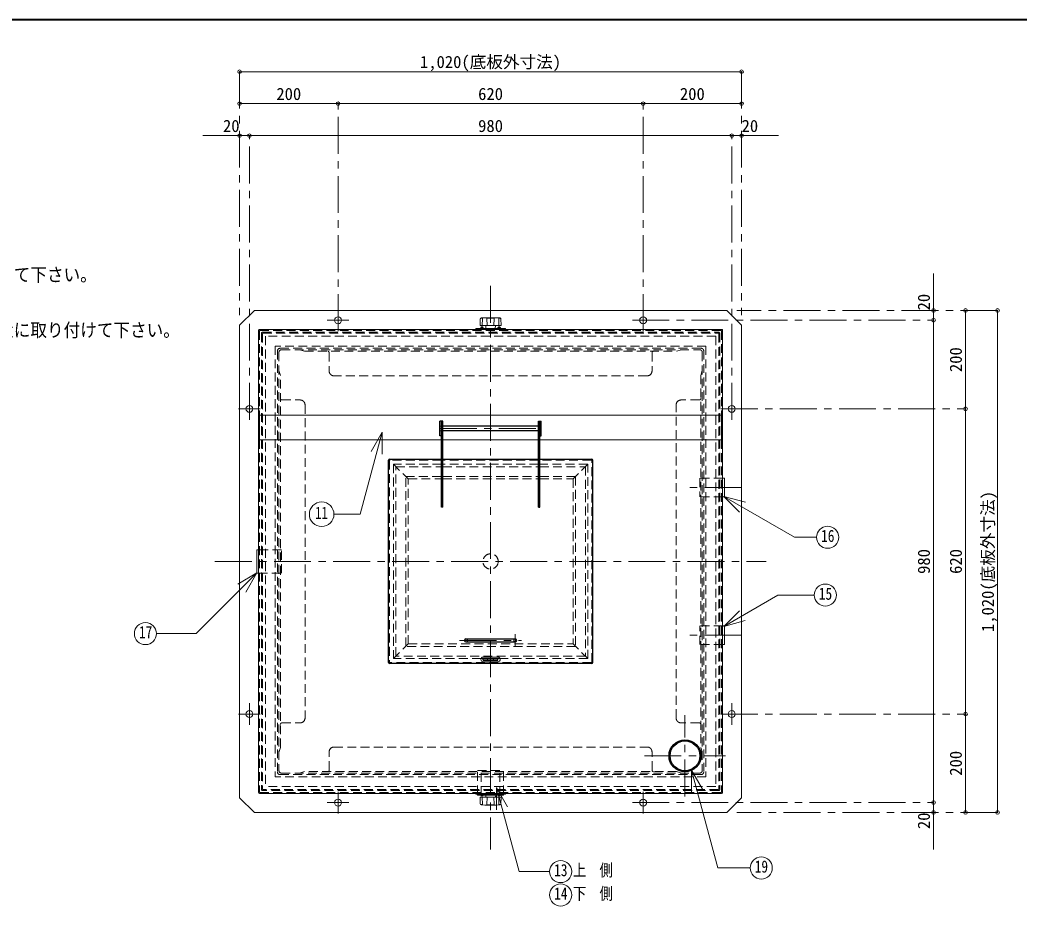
# Model space of a CAD drawing. Units: millimetres at full size, sheet at 1:15; some dimension numbers follow another scale. Extents: x -3044 to 3031, y -2085 to 2130.
# Drawn here: x -963 to 1067, y 330 to 2130 of the extents above; entities that cross this region are included whole.
import ezdxf
from ezdxf.enums import TextEntityAlignment as Align

# ---------------------------------------------------------------- set-up
doc = ezdxf.new("R2010")
doc.units = ezdxf.units.MM
doc.header["$LTSCALE"] = 15
doc.header["$PDMODE"] = 32
doc.header["$PDSIZE"] = 7.5
doc.linetypes.add('CHAIN1', pattern=[8, 5, -1, 1, -1])
doc.linetypes.add('DASHED1', pattern=[1.8, 1.2, -0.6])
doc.layers.add('0-0', color=7, linetype='Continuous', lineweight=18)
doc.styles.add('ＭＳ ゴシック', font='')
doc.styles.get('ＭＳ ゴシック').set_extended_font_data('MS Gothic')

msp = doc.modelspace()

# ---------------------------------------------------------------- linework, layer by layer
at = {"layer": '0-0', "color": 1, "lineweight": 40}
msp.add_line((3031, 2130.04), (-3044, 2130.04), dxfattribs=at)
at = {"layer": '0-0', "color": 4, "linetype": 'CHAIN1', "lineweight": 9}
for p, q in [((-516.5, 2025.04), (-516.5, 1530.04)), ((503.5, 2025.04), (503.5, 1530.04)), ((-316.5, 1498.04), (-316.5, 1960.04)), ((303.5, 1498.04), (303.5, 1960.04)), ((-496.5, 1318.04), (-496.5, 1895.04)), ((483.5, 1318.04), (483.5, 1895.04)), ((-6.5, 1590.04), (-6.5, 445.04)), ((1023.5, 1540.04), (493.5, 1540.04)), ((-338.5, 1520.04), (-294.5, 1520.04)), ((281.5, 1520.04), (893.5, 1520.04)), ((-518.5, 1340.04), (-474.5, 1340.04)), ((461.5, 1340.04), (958.5, 1340.04)), ((-109.5, 1300.04), (96.5, 1300.04)), ((503.5, 1180.04), (383.5, 1180.04)), ((-566.5, 1030.04), (553.5, 1030.04)), ((43.5, 856.54), (43.5, 882.54)), ((503.5, 880.04), (383.5, 880.04)), ((-69.5, 869.54), (56.5, 869.54)), ((-496.5, 698.04), (-496.5, 742.04)), ((483.5, 698.04), (483.5, 742.04)), ((-518.5, 720.04), (-474.5, 720.04)), ((388.5, 552.54), (388.5, 717.54)), ((461.5, 720.04), (958.5, 720.04)), ((306, 635.04), (471, 635.04)), ((-316.5, 518.04), (-316.5, 562.04)), ((303.5, 518.04), (303.5, 562.04)), ((-338.5, 540.04), (-294.5, 540.04)), ((281.5, 540.04), (893.5, 540.04)), ((1023.5, 520.04), (493.5, 520.04))]:
    msp.add_line(p, q, dxfattribs=at)
at = {"layer": '0-0', "color": 4, "lineweight": 9}
for p, q in [((-516.5, 2025.04), (503.5, 2025.04)), ((-516.5, 1960.04), (-316.5, 1960.04)), ((303.5, 1960.04), (-316.5, 1960.04)), ((303.5, 1960.04), (503.5, 1960.04)), ((-496.5, 1895.04), (-591.5, 1895.04)), ((-496.5, 1895.04), (483.5, 1895.04)), ((578.5, 1895.04), (483.5, 1895.04)), ((893.5, 1615.04), (893.5, 1520.04)), ((-516.5, 1510.04), (-486.5, 1540.04)), ((473.5, 1540.04), (-486.5, 1540.04)), ((473.5, 1540.04), (503.5, 1510.04)), ((958.5, 1340.04), (958.5, 1540.04)), ((1023.5, 520.04), (1023.5, 1540.04)), ((-516.5, 550.04), (-516.5, 1510.04)), ((503.5, 550.04), (503.5, 1510.04)), ((893.5, 540.04), (893.5, 1520.04)), ((958.5, 1340.04), (958.5, 720.04)), ((-481.5, 1053.54), (-478, 1053.54)), ((-21.5, 832.54), (-26.01, 832.54)), ((13.01, 832.54), (8.5, 832.54)), ((958.5, 520.04), (958.5, 720.04)), ((-486.5, 520.04), (-516.5, 550.04)), ((503.5, 550.04), (473.5, 520.04)), ((893.5, 540.04), (893.5, 445.04)), ((-486.5, 520.04), (473.5, 520.04))]:
    msp.add_line(p, q, dxfattribs=at)
at = {"layer": '0-0'}
for p, q in [((-27.96, 1509.56), (-27.54, 1522.71)), ((-18.26, 1525.03), (-25.64, 1524.64)), ((-23.43, 1509.04), (-22.95, 1523.59)), ((-17.73, 1525.04), (4.74, 1525.04)), ((-13.35, 1509.04), (-13.84, 1523.59)), ((0.36, 1509.04), (0.84, 1523.59)), ((5.27, 1525.03), (12.65, 1524.64)), ((10.44, 1509.04), (9.95, 1523.59)), ((14.96, 1509.56), (14.54, 1522.71)), ((-36.5, 1501.54), (-36.5, 1503.04)), ((23.5, 1503.04), (-36.5, 1503.04)), ((-27.46, 1509.04), (14.47, 1509.04)), ((-21.5, 1505.04), (-26.5, 1505.04)), ((-26.5, 1505.04), (-26.5, 1503.04)), ((-24, 1505.04), (-24, 1503.04)), ((-22.5, 1505.04), (-22.5, 1506.55)), ((-21.5, 1505.04), (-21.5, 1503.04)), ((-16.04, 1503.5), (-16.5, 1509.04)), ((3.04, 1503.5), (3.5, 1509.04)), ((8.5, 1505.04), (13.5, 1505.04)), ((8.5, 1505.04), (8.5, 1503.04)), ((9.5, 1505.04), (9.5, 1506.55)), ((11, 1505.04), (11, 1503.04)), ((13.5, 1505.04), (13.5, 1503.04)), ((23.5, 1501.54), (23.5, 1503.04)), ((-478, 1499.54), (-478, 560.54)), ((-476, 1501.54), (463, 1501.54)), ((465, 1499.54), (465, 560.54)), ((-476, 1327.04), (463, 1327.04)), ((463, 1277.04), (463, 1327.04)), ((-226.8, 1292.66), (-271.5, 1125.87)), ((-226.8, 1292.66), (-249.3, 1253.69)), ((-226.8, 1292.66), (-226.8, 1247.66)), ((-103.5, 1277.04), (90.5, 1277.04)), ((93.5, 1277.04), (463, 1277.04)), ((468.5, 1199.04), (465, 1199.04)), ((467.66, 1161.79), (499.48, 1129.97)), ((467.66, 1161.79), (610.7, 1079.2)), ((467.66, 1161.79), (511.12, 1150.14)), ((-271.5, 1125.87), (-324.78, 1125.87)), ((655.8, 1079.2), (610.7, 1079.2)), ((-481.42, 1006.61), (-520.39, 984.11)), ((-481.42, 1006.61), (-503.92, 967.64)), ((467.4, 898.16), (577.39, 961.67)), ((651.16, 961.67), (577.39, 961.67)), ((467.4, 898.16), (499.22, 929.98)), ((467.4, 898.16), (510.87, 909.81)), ((468.5, 861.04), (465, 861.04)), ((-21.5, 835.79), (8.5, 835.79)), ((-21.5, 826.29), (8.5, 826.29)), ((401.8, 606.11), (401.8, 561.11)), ((401.8, 606.11), (455.06, 407.34)), ((401.8, 606.11), (424.3, 567.14)), ((5.66, 570.69), (5.66, 525.69)), ((5.66, 570.69), (28.16, 531.72)), ((5.66, 570.69), (51.4, 400)), ((-476, 558.54), (463, 558.54)), ((-36.5, 558.54), (-36.5, 557.04)), ((23.5, 557.04), (-36.5, 557.04)), ((-27.96, 550.53), (-27.54, 537.38)), ((-27.46, 551.04), (14.47, 551.04)), ((-26.5, 555.04), (-26.5, 557.04)), ((-16.16, 555.04), (-26.5, 555.04)), ((-24, 555.04), (-24, 557.04)), ((-23.43, 551.04), (-22.95, 536.5)), ((-22.5, 555.04), (-22.5, 553.53)), ((-21.5, 555.04), (-21.5, 557.04)), ((-16.04, 556.58), (-16.5, 551.04)), ((-13.35, 551.04), (-13.84, 536.5)), ((0.36, 551.04), (0.84, 536.5)), ((3.04, 556.58), (3.5, 551.04)), ((8.5, 555.04), (8.5, 557.04)), ((9.5, 555.04), (9.5, 553.53)), ((10.44, 551.04), (9.95, 536.5)), ((11, 555.04), (11, 557.04)), ((14.96, 550.53), (14.54, 537.38)), ((23.5, 558.54), (23.5, 557.04)), ((-18.26, 535.06), (-25.64, 535.45)), ((-17.73, 535.04), (4.74, 535.04)), ((5.27, 535.06), (12.65, 535.45)), ((520.92, 407.34), (455.06, 407.34)), ((113.35, 400), (51.4, 400))]:
    msp.add_line(p, q, dxfattribs=at)
at = {"layer": '0-0', "color": 4, "linetype": 'DASHED1', "lineweight": 9}
for p, q in [((-476, 1498.54), (-476, 1327.04)), ((-475, 1499.54), (462, 1499.54)), ((-472, 1493.54), (-472, 566.54)), ((-470, 1495.54), (457, 1495.54)), ((-470, 1492.54), (-470, 567.54)), ((-469, 1493.54), (456, 1493.54)), ((-464, 1487.54), (-464, 572.54)), ((451, 1487.54), (-464, 1487.54)), ((451, 1487.54), (451, 572.54)), ((457, 1492.54), (457, 567.54)), ((459, 1493.54), (459, 566.54)), ((463, 1498.54), (463, 1327.04)), ((-444, 1467.54), (-444, 592.54)), ((431, 1467.54), (-444, 1467.54)), ((-434.5, 1463.04), (421.5, 1463.04)), ((431, 1467.54), (431, 592.54)), ((-439.5, 1458.04), (-439.5, 602.04)), ((-436.5, 1455.04), (-436.5, 605.04)), ((-431.5, 1460.04), (418.5, 1460.04)), ((-394.5, 1460.04), (-384.5, 1457.04)), ((-384.5, 1457.04), (371.5, 1457.04)), ((-334.5, 1454.04), (-334.5, 1417.04)), ((321.5, 1454.04), (321.5, 1417.04)), ((381.5, 1460.04), (371.5, 1457.04)), ((423.5, 1455.04), (423.5, 605.04)), ((426.5, 1458.04), (426.5, 602.04)), ((-436.5, 1418.04), (-433.5, 1408.04)), ((-433.5, 652.04), (-433.5, 1408.04)), ((311.5, 1407.04), (-324.5, 1407.04)), ((423.5, 1418.04), (420.5, 1408.04)), ((420.5, 1408.04), (420.5, 652.04)), ((-430.5, 1358.04), (-393.5, 1358.04)), ((-383.5, 1348.04), (-383.5, 712.04)), ((370.5, 712.04), (370.5, 1348.04)), ((417.5, 1358.04), (380.5, 1358.04)), ((-476, 1277.04), (-476, 561.54)), ((463, 1277.04), (463, 561.54)), ((-199, 837.54), (-199, 1222.54)), ((-199, 1222.54), (-106.5, 1222.54)), ((-103.5, 1222.54), (90.5, 1222.54)), ((93.5, 1222.54), (186, 1222.54)), ((186, 1222.54), (186, 837.54)), ((-179, 857.54), (-179, 1202.54)), ((-179, 1202.54), (-106.5, 1202.54)), ((-103.5, 1202.54), (90.5, 1202.54)), ((93.5, 1202.54), (166, 1202.54)), ((166, 1202.54), (166, 857.54)), ((418.5, 1199.04), (418.5, 1161.04)), ((465, 1199.04), (418.5, 1199.04)), ((465, 1161.04), (418.5, 1161.04)), ((465, 899.04), (418.5, 899.04)), ((418.5, 861.04), (418.5, 899.04)), ((166, 857.54), (-179, 857.54)), ((465, 861.04), (418.5, 861.04)), ((186, 837.54), (-199, 837.54)), ((-430.5, 702.04), (-393.5, 702.04)), ((417.5, 702.04), (380.5, 702.04)), ((-436.5, 642.04), (-433.5, 652.04)), ((-324.5, 653.04), (311.5, 653.04)), ((423.5, 642.04), (420.5, 652.04)), ((-334.5, 606.04), (-334.5, 643.04)), ((321.5, 606.04), (321.5, 643.04)), ((431, 592.54), (-444, 592.54)), ((-434.5, 597.04), (421.5, 597.04)), ((-431.5, 600.04), (418.5, 600.04)), ((-394.5, 600.04), (-384.5, 603.04)), ((371.5, 603.04), (-384.5, 603.04)), ((-25.5, 555.04), (-25.5, 605.04)), ((12.5, 555.04), (12.5, 605.04)), ((20, 557.04), (20, 605.04)), ((381.5, 600.04), (371.5, 603.04)), ((451, 572.54), (-464, 572.54)), ((-475, 560.54), (462, 560.54)), ((457, 564.54), (-470, 564.54)), ((456, 566.54), (-469, 566.54)), ((-16.16, 555.04), (3.17, 555.04))]:
    msp.add_line(p, q, dxfattribs=at)
at = {"layer": '0-0', "linetype": 'DASHED1'}
for p, q in [((-109.5, 1304.54), (-103.5, 1304.54)), ((90.5, 1304.54), (96.5, 1304.54)), ((-109.5, 1295.54), (-103.5, 1295.54)), ((90.5, 1295.54), (96.5, 1295.54)), ((-212, 1234.54), (-212, 825.54)), ((-106.5, 1235.54), (-211, 1235.54)), ((-204, 1227.54), (-174, 1197.54)), ((-204, 1227.54), (-204, 832.54)), ((-106.5, 1227.54), (-204, 1227.54)), ((90.5, 1235.54), (-103.5, 1235.54)), ((90.5, 1227.54), (-103.5, 1227.54)), ((198, 1235.54), (93.5, 1235.54)), ((191, 1227.54), (93.5, 1227.54)), ((191, 1227.54), (161, 1197.54)), ((191, 832.54), (191, 1227.54)), ((199, 825.54), (199, 1234.54)), ((-174, 862.54), (-174, 1197.54)), ((-174, 1197.54), (-106.5, 1197.54)), ((-103.5, 1197.54), (90.5, 1197.54)), ((93.5, 1197.54), (161, 1197.54)), ((161, 1197.54), (161, 862.54)), ((-204, 832.54), (-174, 862.54)), ((-174, 862.54), (161, 862.54)), ((191, 832.54), (161, 862.54)), ((-26.01, 832.54), (-204, 832.54)), ((-12.5, 832.54), (-12.5, 829.54)), ((-0.5, 832.54), (-0.5, 829.54)), ((191, 832.54), (13.01, 832.54)), ((198, 824.54), (-211, 824.54))]:
    msp.add_line(p, q, dxfattribs=at)
at = {"layer": '0-0', "color": 5, "lineweight": 25}
for p, q in [((-106.5, 1140.04), (-106.5, 1315.04)), ((90.5, 1304.54), (-103.5, 1304.54)), ((90.5, 1315.04), (96.5, 1315.04)), ((90.5, 1140.04), (90.5, 1315.04)), ((93.5, 1140.04), (93.5, 1315.04)), ((90.5, 1295.54), (-103.5, 1295.54)), ((-214, 824.54), (-214, 1235.54)), ((-212, 1237.54), (-106.5, 1237.54)), ((-103.5, 1237.54), (90.5, 1237.54)), ((93.5, 1237.54), (199, 1237.54)), ((201, 824.54), (201, 1235.54)), ((-103.5, 1180.04), (-106.5, 1180.04)), ((90.5, 1180.04), (93.5, 1180.04)), ((-103.5, 1140.04), (-106.5, 1140.04)), ((90.5, 1140.04), (93.5, 1140.04)), ((-56.5, 872.54), (43.5, 872.54)), ((-56.5, 866.54), (43.5, 866.54)), ((-21.5, 832.54), (8.5, 832.54)), ((-21.5, 829.54), (-21.5, 832.54)), ((8.5, 829.54), (8.5, 832.54)), ((199, 822.54), (-212, 822.54)), ((-21.5, 829.54), (8.5, 829.54))]:
    msp.add_line(p, q, dxfattribs=at)
at = {"layer": '0-0'}
for points in [[(-25.5, 1505.04), (-25.5, 1506.55), (-22.5, 1506.55)], [(12.5, 1505.04), (12.5, 1506.55), (9.5, 1506.55)], [(-476, 1327.04), (-476, 1277.04), (-106.5, 1277.04)], [(468.5, 1199.04), (468.5, 1161.04), (465, 1161.04)], [(-481.42, 1006.61), (-604.56, 883.47), (-685.31, 883.47)], [(468.5, 861.04), (468.5, 899.04), (465, 899.04)], [(-25.5, 555.04), (-25.5, 553.53), (-22.5, 553.53)], [(3.17, 555.04), (13.5, 555.04), (13.5, 557.04)], [(12.5, 555.04), (12.5, 553.53), (9.5, 553.53)]]:
    msp.add_lwpolyline(points, dxfattribs=at)
at = {"layer": '0-0', "color": 5, "lineweight": 25}
for points in [[(-106.5, 1285.04), (-109.5, 1285.04), (-109.5, 1315.04)], [(-103.5, 1140.04), (-103.5, 1315.04), (-109.5, 1315.04)], [(93.5, 1285.04), (96.5, 1285.04), (96.5, 1315.04)]]:
    msp.add_lwpolyline(points, dxfattribs=at)
at = {"layer": '0-0', "color": 4, "lineweight": 9}
for points in [[(-478, 1006.54), (-481.5, 1006.54), (-481.5, 1053.54)], [(-26.5, 555.04), (-33, 555.04), (-33, 557.04)], [(13.5, 555.04), (20, 555.04), (20, 557.04)]]:
    msp.add_lwpolyline(points, dxfattribs=at)
at = {"layer": '0-0', "color": 4, "linetype": 'DASHED1', "lineweight": 9}
for points in [[(-478, 1006.54), (-431.5, 1006.54), (-431.5, 1053.54), (-478, 1053.54)], [(-33, 557.04), (-33, 605.04), (20, 605.04)]]:
    msp.add_lwpolyline(points, dxfattribs=at)
at = {"layer": '0-0', "color": 4, "lineweight": 9}
for centre in [(-316.5, 1520.04), (303.5, 1520.04), (-496.5, 1340.04), (483.5, 1340.04), (-496.5, 720.04), (483.5, 720.04), (-316.5, 540.04), (303.5, 540.04)]:
    msp.add_circle(centre, 7, dxfattribs=at)
at = {"layer": '0-0'}
for centre, radius in [((-349.78, 1125.87), 25), ((678.3, 1079.2), 22.5), ((673.66, 961.67), 22.5), ((-707.81, 883.47), 22.5), ((543.42, 407.34), 22.5), ((135.85, 400), 22.5), ((135.85, 352.5), 22.5)]:
    msp.add_circle(centre, radius, dxfattribs=at)
at = {"layer": '0-0', "color": 4, "linetype": 'DASHED1', "lineweight": 9}
msp.add_circle((-6.5, 1030.04), 15.5, dxfattribs=at)
at = {"layer": '0-0', "color": 5, "lineweight": 25}
for radius in [32.5, 30.25]:
    msp.add_circle((388.5, 635.04), radius, dxfattribs=at)
at = {"layer": '0-0'}
for centre, radius, start, end in [((-25.54, 1522.64), 2, 93.01913, 178.15415), ((-26, 1521.97), 2.07, 93.02757, 128.73305), ((-25.92, 1514.09), 9.96, 72.62002, 91.09064), ((-17.73, 1515.04), 10, 90, 93.01913), ((-13.34, 1523.61), 0.5, 97.29873, 181.90915), ((-6.5, 1470.21), 54.34, 82.70127, 97.29873), ((0.34, 1523.61), 0.5, 358.09085, 82.70127), ((4.74, 1515.04), 10, 86.98087, 90), ((12.93, 1514.09), 9.96, 88.90936, 107.37998), ((12.54, 1522.64), 2, 1.84585, 86.98087), ((13.01, 1521.97), 2.07, 51.26695, 86.97243), ((-27.46, 1509.54), 0.5, 178.15415, 270), ((-15.54, 1503.54), 0.5, 184.76364, 270), ((2.54, 1503.54), 0.5, 270, 355.23636), ((14.47, 1509.54), 0.5, 270, 1.84585), ((-476, 1499.54), 2, 90, 180), ((463, 1499.54), 2, 0, 90), ((-21.5, 831.04), 4.75, 90, 270), ((8.5, 831.04), 4.75, 270, 90), ((-476, 560.54), 2, 180, 270), ((-27.46, 550.54), 0.5, 90, 181.84585), ((-15.54, 556.54), 0.5, 90, 175.23636), ((2.54, 556.54), 0.5, 4.76364, 90), ((14.47, 550.54), 0.5, 358.15415, 90), ((463, 560.54), 2, 270, 0), ((-25.54, 537.44), 2, 181.84585, 266.98087), ((-26, 538.11), 2.07, 231.26695, 266.97243), ((-25.92, 546), 9.96, 268.90936, 287.37998), ((-17.73, 545.04), 10, 266.98087, 270), ((-13.34, 536.48), 0.5, 178.09085, 262.70127), ((-6.5, 589.88), 54.34, 262.70127, 277.29873), ((0.34, 536.48), 0.5, 277.29873, 1.90915), ((4.74, 545.04), 10, 270, 273.01913), ((12.93, 546), 9.96, 252.62002, 271.09064), ((12.54, 537.44), 2, 273.01913, 358.15415), ((13.01, 538.11), 2.07, 273.02757, 308.73305)]:
    msp.add_arc(centre, radius, start, end, dxfattribs=at)
at = {"layer": '0-0', "color": 4, "linetype": 'DASHED1', "lineweight": 9}
for centre, radius, start, end in [((-475, 1498.54), 1, 90, 180), ((-470, 1493.54), 2, 90, 180), ((-469, 1492.54), 1, 90, 180), ((456, 1492.54), 1, 0, 90), ((457, 1493.54), 2, 0, 90), ((462, 1498.54), 1, 0, 90), ((-434.5, 1458.04), 5, 90, 180), ((421.5, 1458.04), 5, 0, 90), ((-431.5, 1455.04), 5, 90, 180), ((-337.5, 1454.04), 3, 0, 90), ((324.5, 1454.04), 3, 90, 180), ((418.5, 1455.04), 5, 0, 90), ((-324.5, 1417.04), 10, 180, 270), ((311.5, 1417.04), 10, 270, 0), ((-430.5, 1361.04), 3, 180, 270), ((417.5, 1361.04), 3, 270, 0), ((-393.5, 1348.04), 10, 0, 90), ((380.5, 1348.04), 10, 90, 180), ((-393.5, 712.04), 10, 270, 0), ((380.5, 712.04), 10, 180, 270), ((-430.5, 699.04), 3, 90, 180), ((417.5, 699.04), 3, 0, 90), ((-324.5, 643.04), 10, 90, 180), ((311.5, 643.04), 10, 0, 90), ((-434.5, 602.04), 5, 180, 270), ((-431.5, 605.04), 5, 180, 270), ((-337.5, 606.04), 3, 270, 0), ((324.5, 606.04), 3, 180, 270), ((418.5, 605.04), 5, 270, 0), ((421.5, 602.04), 5, 270, 0), ((-475, 561.54), 1, 180, 270), ((-470, 566.54), 2, 180, 270), ((-469, 567.54), 1, 180, 270), ((456, 567.54), 1, 270, 0), ((457, 566.54), 2, 270, 0), ((462, 561.54), 1, 270, 0)]:
    msp.add_arc(centre, radius, start, end, dxfattribs=at)
at = {"layer": '0-0', "color": 5, "lineweight": 25}
for centre, radius, start, end in [((-212, 1235.54), 2, 90, 180), ((199, 1235.54), 2, 0, 90), ((-56.5, 869.54), 3, 90, 270), ((43.5, 869.54), 3, 270, 90), ((-212, 824.54), 2, 180, 270), ((199, 824.54), 2, 270, 0)]:
    msp.add_arc(centre, radius, start, end, dxfattribs=at)
at = {"layer": '0-0', "linetype": 'DASHED1'}
for centre, radius, start, end in [((-211, 1234.54), 1, 90, 180), ((198, 1234.54), 1, 0, 90), ((-56.5, 869.54), 3, 270, 90), ((43.5, 869.54), 3, 90, 270), ((-211, 825.54), 1, 180, 270), ((198, 825.54), 1, 270, 0)]:
    msp.add_arc(centre, radius, start, end, dxfattribs=at)
at = {"layer": '0-0', "color": 1}
for p in [(-516.5, 2025.04), (503.5, 2025.04), (-516.5, 1960.04), (-316.5, 1960.04), (303.5, 1960.04), (503.5, 1960.04), (-516.5, 1895.04), (-496.5, 1895.04), (483.5, 1895.04), (503.5, 1895.04), (893.5, 1540.04), (958.5, 1540.04), (1023.5, 1540.04), (893.5, 1520.04), (958.5, 1340.04), (958.5, 720.04), (893.5, 540.04), (893.5, 520.04), (958.5, 520.04), (1023.5, 520.04)]:
    msp.add_point(p, dxfattribs=at)

# ---------------------------------------------------------------- texts
at = {"layer": '0-0', "style": 'ＭＳ ゴシック'}
for s, p in [('1,020(底板外寸法)', (-149.94, 2025.04)), ('200', (-441.81, 1960.04)), ('620', (-31.81, 1960.04)), ('200', (378.19, 1960.04)), ('20', (-550.25, 1895.04)), ('980', (-31.81, 1895.04)), ('20', (503.5, 1895.04))]:
    msp.add_text(s, height=24.74, dxfattribs=at).set_placement(p, align=Align.BOTTOM_LEFT)
for s, height, width, p in [('○ 配管ねじ込み時はタンク側ソケット部を十分保護して行って下さい。', 27.49, 0.9, (-1903.37, 1590.67)), ('○ 配管は必ずフレキシブルジョイントをタンク側に近い位置に取り付けて下さい。', 27.49, 0.9, (-1903.37, 1478.17)), ('11', 25.29, 0.75, (-362.91, 1108.62)), ('16', 24.74, 0.8, (665.17, 1062.32)), ('15', 24.74, 0.8, (660.54, 944.79)), ('17', 24.74, 0.8, (-720.94, 866.59)), ('13', 24.74, 0.8, (122.72, 383.13)), ('上\u3000側', 24.74, 0.8, (160.85, 383.13)), ('19', 24.74, 0.8, (530.29, 390.46)), ('14', 24.74, 0.8, (122.72, 335.63)), ('下\u3000側', 24.74, 0.8, (160.85, 335.63))]:
    msp.add_text(s, height=height, dxfattribs=dict(at, width=width)).set_placement(p, align=Align.BOTTOM_LEFT)
for s, p in [('20', (893.5, 1540.04)), ('200', (958.5, 1414.73)), ('1,020(底板外寸法)', (1023.5, 886.61)), ('980', (893.5, 1004.73)), ('620', (958.5, 1004.73)), ('200', (958.5, 594.73)), ('20', (893.5, 486.29))]:
    msp.add_text(s, height=24.74, rotation=90, dxfattribs=at).set_placement(p, align=Align.BOTTOM_LEFT)

doc.saveas('drawing.dxf')
